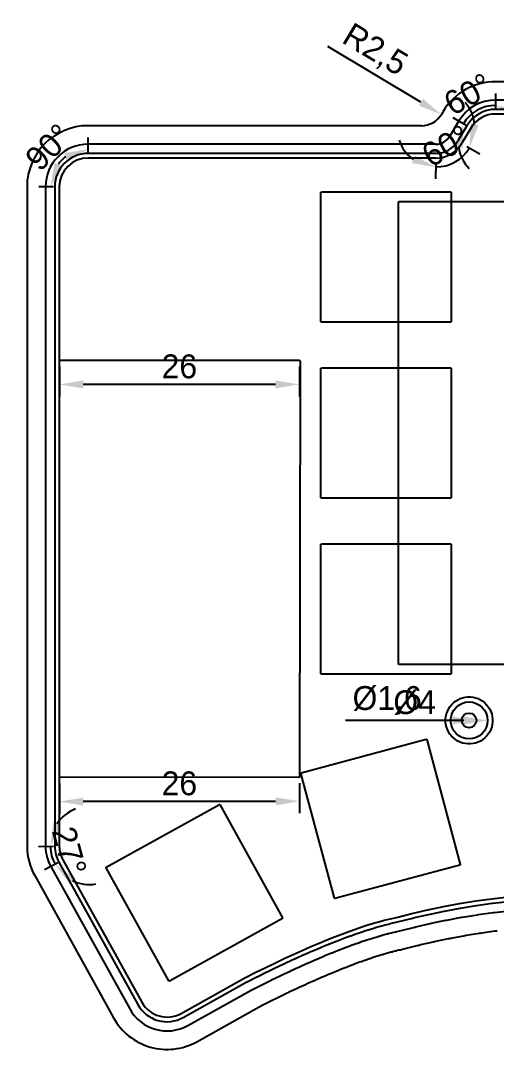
# Model space of a CAD drawing. Header units: millimetres. Extents: x 65 to 375, y -198 to -79.
# Drawn here: x 224.2 to 275.8, y -197.7 to -86.3 of the extents above; entities that cross this region are included whole.
import ezdxf

# ---------------------------------------------------------------- set-up
doc = ezdxf.new("R2010")
doc.units = ezdxf.units.MM
for name, color, linetype in [('Dimensions', 7, 'Continuous'), ('Edge.Cuts', 7, 'Continuous'), ('User.2', 7, 'Continuous'), ('User.3', 7, 'Continuous')]:
    doc.layers.add(name, color=color, linetype=linetype)
doc.dimstyles.new('ISO-25', dxfattribs={"dimtxt": 2.5, "dimasz": 2.5, "dimexe": 1.25, "dimexo": 0.625, "dimtad": 1, "dimtxsty": 'Standard', "dimcen": 2.5, "dimadec": 0, "dimazin": 0, "dimtfac": 1, "dimtmove": 0, "dimatfit": 3, "dimfxl": 1, "dimarcsym": 0})

# ---------------------------------------------------------------- blocks, each defined once
blk = doc.blocks.new('*D6')
at = {"layer": 'Defpoints', "color": 0}
for p in [(228.44, -168.24), (254.44, -168.2), (228.45, -170.84)]:
    blk.add_point(p, dxfattribs=at)
at = {"layer": 'Dimensions', "color": 140, "lineweight": -2}
for p, q in [((228.45, -168.88), (228.45, -172.13)), ((254.45, -168.85), (254.45, -172.1)), ((251.87, -170.81), (231.03, -170.83))]:
    blk.add_line(p, q, dxfattribs=at)
at = {"layer": 'Dimensions', "color": 140}
for points in [[(231.03, -170.4), (231.03, -171.26), (228.45, -170.84)], [(251.87, -171.24), (251.87, -170.38), (254.45, -170.8)]]:
    blk.add_solid(points, dxfattribs=at)
at = {"layer": 'Dimensions', "color": 140, "insert": (241.45, -168.88), "char_height": 2.582, "attachment_point": 5, "rotation": 0.0733}
blk.add_mtext('26', dxfattribs=at)
blk = doc.blocks.new('*D7')
at = {"layer": 'Defpoints', "color": 0}
for p in [(228.45, -123.09), (254.45, -123.09), (228.45, -125.69)]:
    blk.add_point(p, dxfattribs=at)
at = {"layer": 'Dimensions', "color": 140, "lineweight": -2}
for p, q in [((228.45, -123.73), (228.45, -126.98)), ((254.45, -123.73), (254.45, -126.98)), ((251.86, -125.69), (231.03, -125.69))]:
    blk.add_line(p, q, dxfattribs=at)
at = {"layer": 'Dimensions', "color": 140}
for points in [[(231.03, -125.26), (231.03, -126.12), (228.45, -125.69)], [(251.86, -126.12), (251.86, -125.26), (254.45, -125.69)]]:
    blk.add_solid(points, dxfattribs=at)
at = {"layer": 'Dimensions', "color": 140, "insert": (241.45, -123.75), "char_height": 2.582, "attachment_point": 5}
blk.add_mtext('26', dxfattribs=at)
blk = doc.blocks.new('*D25')
at = {"layer": 'Defpoints', "color": 0}
for p in [(267.68, -95.18), (269.82, -96.47)]:
    blk.add_point(p, dxfattribs=at)
at = {"layer": 'Dimensions', "color": 140, "lineweight": -2}
blk.add_line((267.61, -95.14), (257.53, -89.11), dxfattribs=at)
at = {"layer": 'Dimensions', "color": 140}
blk.add_solid([(267.39, -95.51), (267.83, -94.77), (269.82, -96.47)], dxfattribs=at)
at = {"layer": 'Dimensions', "color": 140, "insert": (262.58, -89.59), "char_height": 2.582, "attachment_point": 5, "rotation": 329.1027}
blk.add_mtext('R2,5', dxfattribs=at)
blk = doc.blocks.new('*D33')
at = {"layer": 'Defpoints', "color": 0}
for p in [(272.03, -162.05), (273.63, -162.05)]:
    blk.add_point(p, dxfattribs=at)
at = {"layer": 'Dimensions', "color": 140, "lineweight": -2}
blk.add_line((271.05, -162.05), (259.43, -162.05), dxfattribs=at)
at = {"layer": 'Dimensions', "color": 140}
blk.add_solid([(271.05, -162.48), (271.05, -161.62), (273.63, -162.05)], dxfattribs=at)
at = {"layer": 'Dimensions', "color": 140, "insert": (263.95, -159.87), "char_height": 2.582, "attachment_point": 5}
blk.add_mtext('%%c1,6', dxfattribs=at)
blk = doc.blocks.new('*D41')
at = {"layer": 'Defpoints', "color": 0}
for p in [(270.83, -162.05), (274.83, -162.05)]:
    blk.add_point(p, dxfattribs=at)
at = {"layer": 'Dimensions', "color": 140, "lineweight": -2}
blk.add_line((272.25, -162.05), (264.2, -162.05), dxfattribs=at)
at = {"layer": 'Dimensions', "color": 140}
blk.add_solid([(272.25, -162.48), (272.25, -161.62), (274.83, -162.05)], dxfattribs=at)
at = {"layer": 'Dimensions', "color": 140, "insert": (266.93, -160.12), "char_height": 2.582, "attachment_point": 5}
blk.add_mtext('%%c4', dxfattribs=at)
blk = doc.blocks.new('*D43')
at = {"layer": 'Defpoints', "color": 0}
for p in [(228.44, -175.68), (231.69, -175.59), (227.54, -176.37), (228.84, -177.15)]:
    blk.add_point(p, dxfattribs=at)
at = {"layer": 'Dimensions', "color": 140, "lineweight": -2}
for p, q in [((227.8, -175.7), (226.18, -175.75)), ((228.27, -177.46), (226.85, -178.23))]:
    blk.add_line(p, q, dxfattribs=at)
for start, end in [(110.4696, 146.0558), (181.642, 208.642), (244.2282, 279.8144)]:
    blk.add_arc((231.69, -175.59), 4.22, start, end, dxfattribs=at)
at = {"layer": 'Dimensions', "color": 140}
for points in [[(227.78, -173.11), (228.6, -173.35), (227.47, -175.71)], [(230.15, -179.08), (229.56, -179.71), (227.99, -177.62)]]:
    blk.add_solid(points, dxfattribs=at)
at = {"layer": 'Dimensions', "color": 140, "insert": (229.54, -176.17), "char_height": 2.582, "attachment_point": 5, "rotation": 285.142}
blk.add_mtext('27%%d', dxfattribs=at)
blk = doc.blocks.new('*D53')
at = {"layer": 'Defpoints', "color": 0}
for p in [(274.34, -95.73), (275.7, -96.42), (273.02, -97.94), (275.68, -99.5)]:
    blk.add_point(p, dxfattribs=at)
at = {"layer": 'Dimensions', "color": 140, "lineweight": -2}
for p, q in [((275.71, -95.77), (275.72, -94.2)), ((272.46, -97.61), (271.11, -96.82))]:
    blk.add_line(p, q, dxfattribs=at)
for start, end in [(89.5513, 149.5513), (14.3865, 51.9689), (187.1338, 224.7162)]:
    blk.add_arc((275.68, -99.5), 4.01, start, end, dxfattribs=at)
at = {"layer": 'Dimensions', "color": 140}
for points in [[(278.29, -95.94), (278, -96.75), (275.71, -95.5)], [(272.12, -100.09), (271.28, -99.91), (272.22, -97.47)]]:
    blk.add_solid(points, dxfattribs=at)
at = {"layer": 'Dimensions', "color": 140, "insert": (272.72, -94.28), "char_height": 2.582, "attachment_point": 5, "rotation": 29.5513}
blk.add_mtext('60%%d', dxfattribs=at)
blk = doc.blocks.new('*D54')
at = {"layer": 'Defpoints', "color": 0}
for p in [(229.54, -100.79), (231.58, -101.18), (228.45, -104.31), (231.58, -104.31)]:
    blk.add_point(p, dxfattribs=at)
at = {"layer": 'Dimensions', "color": 140, "lineweight": -2}
for p, q in [((231.58, -100.54), (231.58, -98.95)), ((227.8, -104.31), (226.22, -104.31))]:
    blk.add_line(p, q, dxfattribs=at)
blk.add_arc((231.58, -104.31), 4.07, 126.9427, 142.9622, dxfattribs=at)
at = {"layer": 'Dimensions', "color": 140}
for points in [[(229.27, -101.47), (228.99, -100.65), (231.58, -100.24)], [(227.92, -101.72), (228.73, -102), (227.51, -104.31)]]:
    blk.add_solid(points, dxfattribs=at)
at = {"layer": 'Dimensions', "color": 140, "insert": (227.29, -100.02), "char_height": 2.582, "attachment_point": 5, "rotation": 44.9525}
blk.add_mtext('90%%d', dxfattribs=at)
blk = doc.blocks.new('*D55')
at = {"layer": 'Defpoints', "color": 0}
for p in [(269.25, -97.95), (272.03, -99.59), (269.22, -101.18), (270.65, -101.91)]:
    blk.add_point(p, dxfattribs=at)
at = {"layer": 'Dimensions', "color": 140, "lineweight": -2}
for p, q in [((272.59, -99.92), (273.98, -100.74)), ((269.21, -101.83), (269.2, -103.44))]:
    blk.add_line(p, q, dxfattribs=at)
for start, end in [(5.2968, 41.0685), (197.9817, 233.7534), (269.5251, 329.5251)]:
    blk.add_arc((269.25, -97.95), 4.2, start, end, dxfattribs=at)
at = {"layer": 'Dimensions', "color": 140}
for points in [[(273.01, -97.47), (273.85, -97.66), (272.87, -100.08)], [(266.63, -101.75), (266.9, -100.93), (269.21, -102.15)]]:
    blk.add_solid(points, dxfattribs=at)
at = {"layer": 'Dimensions', "color": 140, "insert": (270.33, -99.87), "char_height": 2.582, "attachment_point": 5, "rotation": 29.5251}
blk.add_mtext('60%%d', dxfattribs=at)

msp = doc.modelspace()

# ---------------------------------------------------------------- linework, layer by layer
at = {"layer": 'Edge.Cuts'}
for p, q in [((287.5914, -92.92), (275.7126, -92.92)), ((288.7342, -94.92), (275.7068, -94.92)), ((270.011, -96.1526), (269.8233, -96.4663)), ((288.7393, -96.4201), (275.7015, -96.4201)), ((288.7378, -95.92), (275.7034, -95.92)), ((267.678, -97.6825), (231.5777, -97.6825)), ((271.7301, -97.1746), (270.7427, -98.8247)), ((272.59, -97.6852), (271.6031, -99.3344)), ((273.02, -97.9404), (272.0332, -99.5893)), ((269.2272, -99.6825), (231.5777, -99.6825)), ((272.0332, -99.5893), (272.0332, -99.5893)), ((269.2222, -100.6825), (231.5777, -100.6825)), ((269.22, -101.1826), (231.5777, -101.1826)), ((224.945, -104.31), (224.945, -123.0875)), ((226.945, -104.31), (226.945, -123.0875)), ((227.945, -104.31), (227.945, -123.0875)), ((228.445, -104.3101), (228.445, -123.0876)), ((224.945, -123.0875), (224.945, -168.2375)), ((226.945, -123.0875), (226.945, -168.2375)), ((227.945, -123.0875), (227.945, -168.2375)), ((228.445, -123.0876), (228.445, -168.2375)), ((254.445, -123.0876), (228.445, -123.0876)), ((254.445, -123.0876), (254.4596, -123.089)), ((254.52, -123.1626), (254.4576, -168.1626)), ((254.4596, -123.089), (254.4867, -123.1002)), ((254.4867, -123.1002), (254.5074, -123.1209)), ((254.5074, -123.1209), (254.5186, -123.1479)), ((254.5186, -123.1479), (254.52, -123.1626)), ((270.9286, -160.3533), (271.1308, -160.1511)), ((271.1308, -160.1511), (271.3544, -159.9728)), ((271.3544, -159.9728), (271.5965, -159.8207)), ((271.5965, -159.8207), (271.8542, -159.6966)), ((271.8542, -159.6966), (272.1241, -159.6022)), ((272.1241, -159.6022), (272.4029, -159.5385)), ((272.4029, -159.5385), (272.687, -159.5065)), ((272.687, -159.5065), (272.973, -159.5065)), ((272.973, -159.5065), (273.2571, -159.5385)), ((273.2571, -159.5385), (273.5359, -159.6022)), ((273.5359, -159.6022), (273.8058, -159.6966)), ((273.8058, -159.6966), (274.0635, -159.8207)), ((274.0635, -159.8207), (274.3056, -159.9728)), ((274.3056, -159.9728), (274.5292, -160.1511)), ((274.5292, -160.1511), (274.7314, -160.3533)), ((270.316, -161.6254), (270.3797, -161.3466)), ((270.3797, -161.3466), (270.4741, -161.0767)), ((270.4741, -161.0767), (270.5982, -160.819)), ((270.5982, -160.819), (270.7503, -160.5769)), ((270.7503, -160.5769), (270.9286, -160.3533)), ((274.7314, -160.3533), (274.9097, -160.5769)), ((274.9097, -160.5769), (275.0618, -160.819)), ((275.0618, -160.819), (275.1859, -161.0767)), ((275.1859, -161.0767), (275.2803, -161.3466)), ((275.2803, -161.3466), (275.344, -161.6254)), ((270.284, -161.9095), (270.316, -161.6254)), ((270.284, -161.9149), (270.284, -161.9095)), ((270.284, -162.1955), (270.284, -161.9149)), ((270.316, -162.4796), (270.284, -162.1955)), ((270.3797, -162.7584), (270.316, -162.4796)), ((275.344, -162.4796), (275.2803, -162.7584)), ((275.344, -161.6254), (275.376, -161.9095)), ((275.376, -162.1955), (275.344, -162.4796)), ((275.376, -161.9095), (275.376, -162.1955)), ((270.4741, -163.0283), (270.3797, -162.7584)), ((270.5982, -163.286), (270.4741, -163.0283)), ((270.7503, -163.5281), (270.5982, -163.286)), ((270.9286, -163.7517), (270.7503, -163.5281)), ((274.9097, -163.5281), (274.7314, -163.7517)), ((275.0618, -163.286), (274.9097, -163.5281)), ((275.1859, -163.0283), (275.0618, -163.286)), ((275.2803, -162.7584), (275.1859, -163.0283)), ((271.1308, -163.9539), (270.9286, -163.7517)), ((271.3544, -164.1322), (271.1308, -163.9539)), ((271.5965, -164.2843), (271.3544, -164.1322)), ((271.8542, -164.4084), (271.5965, -164.2843)), ((272.1241, -164.5028), (271.8542, -164.4084)), ((272.4029, -164.5665), (272.1241, -164.5028)), ((272.687, -164.5985), (272.4029, -164.5665)), ((272.973, -164.5985), (272.687, -164.5985)), ((273.2571, -164.5665), (272.973, -164.5985)), ((273.5359, -164.5028), (273.2571, -164.5665)), ((273.8058, -164.4084), (273.5359, -164.5028)), ((274.0635, -164.2843), (273.8058, -164.4084)), ((274.3056, -164.1322), (274.0635, -164.2843)), ((274.5292, -163.9539), (274.3056, -164.1322)), ((274.7314, -163.7517), (274.5292, -163.9539)), ((224.945, -168.2375), (224.945, -175.7254)), ((226.945, -168.2375), (226.945, -175.7037)), ((227.945, -168.2375), (227.945, -175.6912)), ((254.445, -168.2042), (228.445, -168.2375)), ((228.445, -168.2375), (228.445, -175.6843)), ((254.3973, -168.2361), (254.3826, -168.2376)), ((254.4243, -168.2249), (254.3973, -168.2361)), ((254.445, -168.2042), (254.4243, -168.2249)), ((254.4562, -168.1772), (254.445, -168.2042)), ((254.4576, -168.1626), (254.4562, -168.1772)), ((227.5273, -177.8722), (236.0659, -193.2763)), ((228.4032, -177.3898), (236.9405, -192.7915)), ((228.8413, -177.1487), (237.3778, -192.5491)), ((225.7758, -178.8377), (234.3167, -194.2459)), ((273.5478, -181.5912), (275.3013, -181.3474)), ((275.3013, -181.3474), (275.3021, -181.3474)), ((275.3021, -181.3474), (275.303, -181.3472)), ((275.303, -181.3472), (277.0581, -181.1432)), ((266.6453, -182.9483), (268.3423, -182.5544)), ((268.3423, -182.5544), (268.3431, -182.5543)), ((268.3431, -182.5543), (268.3439, -182.554)), ((268.3439, -182.554), (270.0617, -182.196)), ((270.0617, -182.196), (270.0626, -182.1959)), ((270.0626, -182.1959), (270.0634, -182.1956)), ((270.0634, -182.1956), (271.7979, -181.8746)), ((270.1784, -182.6828), (271.8648, -182.3707)), ((271.7979, -181.8746), (271.7987, -181.8746)), ((271.7987, -181.8746), (271.7996, -181.8743)), ((271.7996, -181.8743), (273.5461, -181.5915)), ((271.8648, -182.3707), (271.8845, -182.3691)), ((271.8845, -182.3691), (271.9036, -182.364)), ((271.9036, -182.364), (273.6019, -182.0889)), ((273.5461, -181.5915), (273.5469, -181.5914)), ((273.5469, -181.5914), (273.5478, -181.5912)), ((273.6019, -182.0889), (273.6216, -182.0877)), ((273.6216, -182.0877), (273.6408, -182.0831)), ((273.6408, -182.0831), (275.3459, -181.846)), ((275.3459, -181.846), (275.3656, -181.8452)), ((275.3656, -181.8452), (275.3849, -181.841)), ((275.3849, -181.841), (277.0914, -181.6427)), ((263.068, -183.8344), (263.6277, -183.6848)), ((263.6277, -183.6848), (263.6284, -183.6847)), ((263.6284, -183.6847), (263.6291, -183.6845)), ((263.6291, -183.6845), (264.1435, -183.5575)), ((264.1435, -183.5575), (264.1443, -183.5574)), ((264.1443, -183.5574), (264.145, -183.5571)), ((264.145, -183.5571), (264.643, -183.4449)), ((264.643, -183.4449), (264.6437, -183.4448)), ((264.6437, -183.4448), (264.6444, -183.4446)), ((264.6444, -183.4446), (264.9731, -183.3769)), ((264.9731, -183.3769), (266.6437, -182.9487)), ((265.0857, -183.8642), (266.7441, -183.4392)), ((266.6437, -182.9487), (266.6445, -182.9486)), ((266.6445, -182.9486), (266.6453, -182.9483)), ((266.7441, -183.4392), (266.7635, -183.4362)), ((266.7635, -183.4362), (266.7822, -183.4299)), ((266.7822, -183.4299), (268.4317, -183.0469)), ((268.4317, -183.0469), (268.451, -183.0444)), ((268.451, -183.0444), (268.4697, -183.0385)), ((268.4697, -183.0385), (270.1398, -182.6904)), ((268.7212, -184.0076), (270.296, -183.6794)), ((270.1398, -182.6904), (270.1595, -182.6883)), ((270.1595, -182.6883), (270.1784, -182.6828)), ((270.296, -183.6794), (270.3532, -183.6732)), ((270.3532, -183.6732), (270.4085, -183.6572)), ((270.4085, -183.6572), (271.9987, -183.3629)), ((271.9987, -183.3629), (272.056, -183.358)), ((272.056, -183.358), (272.1117, -183.3433)), ((272.1117, -183.3433), (273.7135, -183.0839)), ((273.7135, -183.0839), (273.7709, -183.0803)), ((273.7709, -183.0803), (273.8269, -183.0668)), ((273.8269, -183.0668), (275.4352, -182.8432)), ((275.4352, -182.8432), (275.4927, -182.8409)), ((275.4927, -182.8409), (275.5489, -182.8287)), ((275.5489, -182.8287), (277.1581, -182.6417)), ((259.814, -184.8853), (260.5248, -184.6334)), ((260.5248, -184.6334), (260.5253, -184.6332)), ((260.5253, -184.6332), (260.5258, -184.633)), ((260.5258, -184.633), (261.2189, -184.3983)), ((261.2189, -184.3983), (261.2194, -184.3982)), ((261.2194, -184.3982), (261.2199, -184.398)), ((261.2199, -184.398), (261.8625, -184.191)), ((261.3965, -184.8664), (261.9925, -184.6744)), ((261.8625, -184.191), (261.863, -184.1909)), ((261.863, -184.1909), (261.8636, -184.1907)), ((261.8636, -184.1907), (262.4886, -184.0003)), ((261.9925, -184.6744), (262.0131, -184.67)), ((262.0131, -184.67), (262.0326, -184.6619)), ((262.0326, -184.6619), (262.611, -184.4857)), ((262.4886, -184.0003), (262.4892, -184.0001)), ((262.4892, -184.0001), (262.4898, -183.9999)), ((262.4898, -183.9999), (263.0667, -183.8347)), ((262.611, -184.4857), (262.6315, -184.4816)), ((262.6315, -184.4816), (262.6509, -184.4739)), ((262.6509, -184.4739), (263.1809, -184.3221)), ((263.0667, -183.8347), (263.0673, -183.8346)), ((263.0673, -183.8346), (263.068, -183.8344)), ((263.1809, -184.3221), (263.2012, -184.3184)), ((263.2012, -184.3184), (263.2204, -184.3112)), ((263.2204, -184.3112), (263.7333, -184.1742)), ((263.7333, -184.1742), (263.7533, -184.1708)), ((263.7533, -184.1708), (263.7725, -184.1641)), ((263.7725, -184.1641), (264.2395, -184.0488)), ((264.2395, -184.0488), (264.2596, -184.0459)), ((264.2596, -184.0459), (264.2789, -184.0395)), ((264.2789, -184.0395), (264.729, -183.9381)), ((264.729, -183.9381), (264.7495, -183.9355)), ((264.7495, -183.9355), (264.7692, -183.9294)), ((264.7692, -183.9294), (265.0857, -183.8642)), ((265.019, -184.8989), (265.3108, -184.8388)), ((265.3108, -184.8388), (266.945, -184.42)), ((266.945, -184.42), (267.0016, -184.4113)), ((267.0016, -184.4113), (267.056, -184.3929)), ((267.056, -184.3929), (268.6105, -184.032)), ((268.6105, -184.032), (268.6669, -184.0246)), ((268.6669, -184.0246), (268.7212, -184.0076)), ((274.1991, -185.0343), (275.6138, -184.8376)), ((275.6138, -184.8376), (275.7467, -184.8322)), ((275.7467, -184.8322), (275.8768, -184.804)), ((256.5831, -186.15), (257.4336, -185.8001)), ((257.4336, -185.8001), (257.434, -185.8)), ((257.434, -185.8), (257.4344, -185.7998)), ((257.4344, -185.7998), (258.2678, -185.4681)), ((257.6419, -186.2554), (258.4302, -185.9416)), ((258.2678, -185.4681), (258.2683, -185.4679)), ((258.2683, -185.4679), (258.2687, -185.4677)), ((258.2687, -185.4677), (259.0492, -185.168)), ((258.4302, -185.9416), (258.4511, -185.9356)), ((258.4511, -185.9356), (258.4706, -185.9258)), ((258.4706, -185.9258), (259.2059, -185.6434)), ((259.0492, -185.168), (259.0497, -185.1678)), ((259.0497, -185.1678), (259.0501, -185.1676)), ((259.0501, -185.1676), (259.8131, -184.8856)), ((259.2059, -185.6434), (259.2266, -185.6377)), ((259.2266, -185.6377), (259.2461, -185.6282)), ((259.2461, -185.6282), (259.9635, -185.3631)), ((259.8131, -184.8856), (259.8136, -184.8855)), ((259.8136, -184.8855), (259.814, -184.8853)), ((259.9635, -185.3631), (259.9844, -185.3576)), ((259.9844, -185.3576), (260.004, -185.3484)), ((260.004, -185.3484), (260.6689, -185.1127)), ((260.6689, -185.1127), (260.6896, -185.1076)), ((260.6896, -185.1076), (260.7091, -185.0988)), ((260.7091, -185.0988), (261.356, -184.8798)), ((261.0757, -186.0305), (261.6304, -185.8426)), ((261.356, -184.8798), (261.3769, -184.8749)), ((261.3769, -184.8749), (261.3965, -184.8664)), ((261.6304, -185.8426), (261.6918, -185.8284)), ((261.6918, -185.8284), (261.7496, -185.8033)), ((261.7496, -185.8033), (262.2527, -185.6412)), ((262.2527, -185.6412), (262.3132, -185.6281)), ((262.3132, -185.6281), (262.3706, -185.6043)), ((262.3706, -185.6043), (262.8556, -185.4565)), ((262.8556, -185.4565), (262.9159, -185.4444)), ((262.9159, -185.4444), (262.9732, -185.4218)), ((262.9732, -185.4218), (263.4095, -185.2968)), ((263.4095, -185.2968), (263.4688, -185.2859)), ((263.4688, -185.2859), (263.5254, -185.2648)), ((263.5254, -185.2648), (263.9445, -185.1528)), ((263.9445, -185.1528), (264.0032, -185.1431)), ((264.0032, -185.1431), (264.0593, -185.1233)), ((264.0593, -185.1233), (264.4315, -185.0314)), ((264.4315, -185.0314), (264.4902, -185.0229)), ((264.4902, -185.0229), (264.5466, -185.0043)), ((264.5466, -185.0043), (264.901, -184.9244)), ((264.901, -184.9244), (264.9611, -184.9169)), ((264.9611, -184.9169), (265.019, -184.8989)), ((269.0986, -185.985), (269.2244, -185.9457)), ((269.2244, -185.9457), (270.6084, -185.6572)), ((270.6084, -185.6572), (270.7407, -185.6429)), ((270.7407, -185.6429), (270.8686, -185.606)), ((270.8686, -185.606), (272.2664, -185.3474)), ((272.2664, -185.3474), (272.399, -185.336)), ((272.399, -185.336), (272.528, -185.302)), ((272.528, -185.302), (273.9368, -185.0738)), ((273.9368, -185.0738), (274.0696, -185.0654)), ((274.0696, -185.0654), (274.1991, -185.0343)), ((253.7893, -187.3704), (254.759, -186.9353)), ((254.759, -186.9353), (254.7593, -186.9352)), ((254.7593, -186.9352), (254.7596, -186.935)), ((254.7596, -186.935), (255.6787, -186.5337)), ((254.9817, -187.3836), (255.8568, -187.0015)), ((255.6787, -186.5337), (255.679, -186.5336)), ((255.679, -186.5336), (255.6794, -186.5334)), ((255.6794, -186.5334), (256.5824, -186.1503)), ((255.8568, -187.0015), (255.8775, -186.9947)), ((255.8775, -186.9947), (255.8966, -186.9844)), ((255.8966, -186.9844), (256.7555, -186.62)), ((256.5824, -186.1503), (256.5828, -186.1502)), ((256.5828, -186.1502), (256.5831, -186.15)), ((256.7555, -186.62), (256.7763, -186.6135)), ((256.7763, -186.6135), (256.7956, -186.6032)), ((256.7956, -186.6032), (257.6013, -186.2718)), ((257.6013, -186.2718), (257.6223, -186.2654)), ((257.6223, -186.2654), (257.6419, -186.2554)), ((258.0568, -187.1665), (258.7548, -186.8887)), ((258.7548, -186.8887), (258.8166, -186.8708)), ((258.8166, -186.8708), (258.8744, -186.8419)), ((258.8744, -186.8419), (259.5192, -186.5943)), ((259.5192, -186.5943), (259.5806, -186.5773)), ((259.5806, -186.5773), (259.6381, -186.5495)), ((259.6381, -186.5495), (260.2645, -186.318)), ((260.2645, -186.318), (260.3262, -186.3018)), ((260.3262, -186.3018), (260.3841, -186.2747)), ((260.3841, -186.2747), (260.9573, -186.0715)), ((260.9573, -186.0715), (261.0183, -186.0563)), ((261.0183, -186.0563), (261.0757, -186.0305)), ((264.5028, -187.0876), (264.6328, -187.0418)), ((264.6328, -187.0418), (264.8155, -186.9967)), ((264.8155, -186.9967), (264.9514, -186.977)), ((264.9514, -186.977), (265.082, -186.9338)), ((265.082, -186.9338), (265.2451, -186.897)), ((265.2451, -186.897), (265.3844, -186.8797)), ((265.3844, -186.8797), (265.5184, -186.838)), ((265.5184, -186.838), (265.761, -186.7881)), ((265.761, -186.7881), (267.3467, -186.3817)), ((267.3467, -186.3817), (267.4777, -186.3615)), ((267.4777, -186.3615), (267.6035, -186.319)), ((267.6035, -186.319), (268.9682, -186.0021)), ((268.9682, -186.0021), (269.0986, -185.985)), ((251.7726, -188.3106), (252.8039, -187.8241)), ((252.8039, -187.8241), (252.8042, -187.824)), ((252.8042, -187.824), (252.8045, -187.8238)), ((252.8045, -187.8238), (253.7887, -187.3707)), ((253.0357, -188.2678), (253.976, -187.8349)), ((253.7887, -187.3707), (253.789, -187.3706)), ((253.789, -187.3706), (253.7893, -187.3704)), ((253.976, -187.8349), (253.9968, -187.8277)), ((253.9968, -187.8277), (254.0159, -187.8168)), ((254.0159, -187.8168), (254.9418, -187.4013)), ((254.9418, -187.4013), (254.9626, -187.3943)), ((254.9626, -187.3943), (254.9817, -187.3836)), ((255.4259, -188.2809), (256.2132, -187.9371)), ((256.2132, -187.9371), (256.2743, -187.9171)), ((256.2743, -187.9171), (256.3311, -187.8863)), ((256.3311, -187.8863), (257.1016, -187.5594)), ((257.1016, -187.5594), (257.1633, -187.54)), ((257.1633, -187.54), (257.2205, -187.5097)), ((257.2205, -187.5097), (257.9367, -187.2151)), ((257.9367, -187.2151), (257.999, -187.1963)), ((257.999, -187.1963), (258.0568, -187.1665)), ((261.0098, -188.1901), (261.1441, -188.1272)), ((261.1441, -188.1272), (261.5339, -187.989)), ((261.5339, -187.989), (261.6756, -187.9538)), ((261.6756, -187.9538), (261.809, -187.8937)), ((261.809, -187.8937), (262.1791, -187.7684)), ((262.1791, -187.7684), (262.3216, -187.7352)), ((262.3216, -187.7352), (262.4558, -187.677)), ((262.4558, -187.677), (262.7729, -187.5748)), ((262.7729, -187.5748), (262.9134, -187.5443)), ((262.9134, -187.5443), (263.0465, -187.4891)), ((263.0465, -187.4891), (263.3449, -187.3982)), ((263.3449, -187.3982), (263.4847, -187.3702)), ((263.4847, -187.3702), (263.6176, -187.3176)), ((263.6176, -187.3176), (263.8666, -187.2463)), ((263.8666, -187.2463), (264.0042, -187.2211)), ((264.0042, -187.2211), (264.1354, -187.1719)), ((264.1354, -187.1719), (264.3668, -187.1101)), ((264.3668, -187.1101), (264.5028, -187.0876)), ((249.6422, -189.3506), (250.7276, -188.815)), ((249.8853, -189.7883), (250.9274, -189.274)), ((250.7276, -188.815), (250.7279, -188.8149)), ((250.7279, -188.8149), (250.7282, -188.8147)), ((250.7282, -188.8147), (251.772, -188.3109)), ((250.9274, -189.274), (250.9481, -189.2661)), ((250.9481, -189.2661), (250.9671, -189.2546)), ((250.9671, -189.2546), (251.9675, -188.7717)), ((251.772, -188.3109), (251.7723, -188.3107)), ((251.7723, -188.3107), (251.7726, -188.3106)), ((251.9675, -188.7717), (251.9885, -188.764)), ((251.9885, -188.764), (252.0078, -188.7525)), ((252.0078, -188.7525), (252.9951, -188.2867)), ((252.4781, -189.6363), (253.3777, -189.2119)), ((252.9951, -188.2867), (253.0163, -188.2792)), ((253.0163, -188.2792), (253.0357, -188.2678)), ((253.3777, -189.2119), (253.4405, -189.1895)), ((253.4405, -189.1895), (253.4981, -189.1558)), ((253.4981, -189.1558), (254.3507, -188.7633)), ((254.3507, -188.7633), (254.4122, -188.7418)), ((254.4122, -188.7418), (254.4689, -188.7096)), ((254.4689, -188.7096), (255.3074, -188.3333)), ((255.3074, -188.3333), (255.369, -188.3125)), ((255.369, -188.3125), (255.4259, -188.2809)), ((258.0703, -189.3228), (258.6076, -189.1017)), ((258.6076, -189.1017), (258.7523, -189.0581)), ((258.7523, -189.0581), (258.8867, -188.9888)), ((258.8867, -188.9888), (259.404, -188.7829)), ((259.404, -188.7829), (259.5478, -188.7413)), ((259.5478, -188.7413), (259.6821, -188.6742)), ((259.6821, -188.6742), (260.1459, -188.496)), ((260.1459, -188.496), (260.2885, -188.4566)), ((260.2885, -188.4566), (260.4221, -188.3919)), ((260.4221, -188.3919), (260.8664, -188.2277)), ((260.8664, -188.2277), (261.0098, -188.1901)), ((241.6261, -193.7672), (248.5434, -189.9045)), ((241.8692, -194.2041), (248.7658, -190.353)), ((248.5434, -189.9045), (248.5449, -189.9039)), ((248.5449, -189.9039), (248.5462, -189.903)), ((248.5462, -189.903), (249.6416, -189.3509)), ((248.7658, -190.353), (248.78, -190.3468)), ((248.78, -190.3468), (248.7932, -190.3385)), ((248.7932, -190.3385), (249.8449, -189.8084)), ((249.6416, -189.3509), (249.6419, -189.3508)), ((249.6419, -189.3508), (249.6422, -189.3506)), ((249.8449, -189.8084), (249.866, -189.8002)), ((249.866, -189.8002), (249.8853, -189.7883)), ((250.3714, -190.6635), (251.327, -190.1919)), ((251.327, -190.1919), (251.3884, -190.1686)), ((251.3884, -190.1686), (251.4448, -190.1344)), ((251.4448, -190.1344), (252.3586, -189.6933)), ((252.3586, -189.6933), (252.4209, -189.6704)), ((252.4209, -189.6704), (252.4781, -189.6363)), ((255.3751, -190.4951), (256.0386, -190.1973)), ((256.0386, -190.1973), (256.182, -190.1489)), ((256.182, -190.1489), (256.3142, -190.0753)), ((256.3142, -190.0753), (256.926, -189.8082)), ((256.926, -189.8082), (257.068, -189.7617)), ((257.068, -189.7617), (257.1999, -189.6902)), ((257.1999, -189.6902), (257.794, -189.4382)), ((257.794, -189.4382), (257.9373, -189.3931)), ((257.9373, -189.3931), (258.0703, -189.3228)), ((242.3555, -195.0779), (249.2105, -191.25)), ((249.2105, -191.25), (249.2503, -191.2327)), ((249.2503, -191.2327), (249.287, -191.2094)), ((249.287, -191.2094), (250.2515, -190.7233)), ((250.2515, -190.7233), (250.3141, -190.6991)), ((250.3141, -190.6991), (250.3714, -190.6635)), ((253.1407, -191.5366), (253.2857, -191.4832)), ((253.2857, -191.4832), (253.4188, -191.4039)), ((253.4188, -191.4039), (254.1428, -191.0624)), ((254.1428, -191.0624), (254.2888, -191.0102)), ((254.2888, -191.0102), (254.4228, -190.9319)), ((254.4228, -190.9319), (255.1001, -190.6201)), ((255.1001, -190.6201), (255.2432, -190.5701)), ((255.2432, -190.5701), (255.3751, -190.4951)), ((250.2748, -192.9512), (251.0645, -192.5532)), ((251.0645, -192.5532), (251.2104, -192.4967)), ((251.2104, -192.4967), (251.3437, -192.414)), ((251.3437, -192.414), (252.1262, -192.0278)), ((252.1262, -192.0278), (252.2691, -191.9736)), ((252.2691, -191.9736), (252.4002, -191.8941)), ((252.4002, -191.8941), (253.1407, -191.5366)), ((243.3286, -196.8252), (250.0999, -193.0441)), ((250.0999, -193.0441), (250.1909, -193.0044)), ((250.1909, -193.0044), (250.2748, -192.9512))]:
    msp.add_line(p, q, dxfattribs=at)
for radius in [2, 0.8]:
    msp.add_circle((272.83, -162.0525), radius, dxfattribs=at)
for centre, radius, start, end in [((275.6774, -99.5024), 6.5825, 89.692965, 149.409704), ((275.6774, -99.5024), 4.5825, 89.632013, 149.470647), ((267.678, -95.1825), 2.5, 270, 329.102709), ((275.6774, -99.5024), 3.5825, 89.583811, 149.518843), ((275.6774, -99.5025), 3.0825, 89.551325, 149.551325), ((231.5751, -104.3126), 6.6301, 89.977557, 179.977557), ((269.2468, -97.9496), 1.7331, 269.35138, 329.672214), ((231.5751, -104.3126), 4.6301, 89.967863, 179.967863), ((269.2468, -97.9496), 3.2331, 269.525114, 329.525114), ((269.2468, -97.9496), 2.7331, 269.483498, 329.55621), ((231.5751, -104.3126), 3.6301, 89.95901, 179.95901), ((231.5751, -104.3127), 3.1301, 89.952462, 179.952462), ((231.693, -175.5912), 6.7494, 181.139279, 208.751593), ((231.693, -175.5912), 4.7494, 181.358147, 208.703873), ((231.693, -175.5912), 3.7494, 181.528581, 208.666714), ((231.693, -175.5912), 3.2494, 181.641988, 208.641988), ((240.111, -191.034), 3.125, 209.000002, 298.999999), ((240.111, -191.034), 4.625, 209.000002, 299.031899), ((240.111, -191.034), 3.625, 209.000002, 299.012817), ((240.111, -191.034), 6.625, 209.000002, 299.056127)]:
    msp.add_arc(centre, radius, start, end, dxfattribs=at)
at = {"layer": 'User.2'}
for p, q in [((265.195, -105.9525), (265.1996, -105.9295)), ((265.195, -155.9525), (265.195, -105.9525)), ((265.1996, -105.9295), (265.232, -105.8971)), ((265.232, -105.8971), (265.255, -105.8925)), ((265.255, -105.8925), (345.255, -105.8925)), ((265.1996, -155.9755), (265.195, -155.9525)), ((265.232, -156.0079), (265.1996, -155.9755)), ((265.255, -156.0125), (265.232, -156.0079)), ((345.255, -156.0125), (265.255, -156.0125))]:
    msp.add_line(p, q, dxfattribs=at)
at = {"layer": 'User.3'}
for p, q in [((256.7872, -104.9075), (256.791, -104.8884)), ((256.7872, -118.9075), (256.7872, -104.9075)), ((256.791, -104.8884), (256.8181, -104.8613)), ((256.8181, -104.8613), (256.8372, -104.8575)), ((256.8372, -104.8575), (270.8372, -104.8575)), ((270.8372, -104.8575), (270.8564, -104.8613)), ((270.8564, -104.8613), (270.8834, -104.8884)), ((270.8834, -104.8884), (270.8872, -104.9075)), ((270.8872, -104.9075), (270.8872, -118.9075)), ((256.791, -118.9266), (256.7872, -118.9075)), ((256.8181, -118.9537), (256.791, -118.9266)), ((256.8372, -118.9575), (256.8181, -118.9537)), ((270.8372, -118.9575), (256.8372, -118.9575)), ((270.8564, -118.9537), (270.8372, -118.9575)), ((270.8834, -118.9266), (270.8564, -118.9537)), ((270.8872, -118.9075), (270.8834, -118.9266)), ((256.7872, -123.9575), (256.791, -123.9384)), ((256.7872, -137.9575), (256.7872, -123.9575)), ((256.791, -123.9384), (256.8181, -123.9113)), ((256.8181, -123.9113), (256.8372, -123.9075)), ((256.8372, -123.9075), (270.8372, -123.9075)), ((270.8372, -123.9075), (270.8564, -123.9113)), ((270.8564, -123.9113), (270.8834, -123.9384)), ((270.8834, -123.9384), (270.8872, -123.9575)), ((270.8872, -123.9575), (270.8872, -137.9575)), ((256.791, -137.9766), (256.7872, -137.9575)), ((256.8181, -138.0037), (256.791, -137.9766)), ((256.8372, -138.0075), (256.8181, -138.0037)), ((270.8372, -138.0075), (256.8372, -138.0075)), ((270.8564, -138.0037), (270.8372, -138.0075)), ((270.8834, -137.9766), (270.8564, -138.0037)), ((270.8872, -137.9575), (270.8834, -137.9766)), ((256.7872, -143.0075), (256.791, -142.9884)), ((256.7872, -157.0075), (256.7872, -143.0075)), ((256.791, -142.9884), (256.8181, -142.9613)), ((256.8181, -142.9613), (256.8372, -142.9575)), ((256.8372, -142.9575), (270.8372, -142.9575)), ((270.8372, -142.9575), (270.8564, -142.9613)), ((270.8564, -142.9613), (270.8834, -142.9884)), ((270.8834, -142.9884), (270.8872, -143.0075)), ((270.8872, -143.0075), (270.8872, -157.0075)), ((256.791, -157.0266), (256.7872, -157.0075)), ((256.8181, -157.0537), (256.791, -157.0266)), ((256.8372, -157.0575), (256.8181, -157.0537)), ((270.8372, -157.0575), (256.8372, -157.0575)), ((270.8564, -157.0537), (270.8372, -157.0575)), ((270.8834, -157.0266), (270.8564, -157.0537)), ((270.8872, -157.0075), (270.8834, -157.0266)), ((254.6561, -167.712), (268.179, -164.0885)), ((268.179, -164.0885), (268.1985, -164.0872)), ((268.1985, -164.0872), (268.2157, -164.0971)), ((268.2157, -164.0971), (268.2317, -164.1063)), ((268.2317, -164.1063), (268.2403, -164.1238)), ((268.2403, -164.1238), (271.8637, -177.6468)), ((254.6195, -167.7537), (254.6386, -167.7206)), ((254.6207, -167.7732), (254.6195, -167.7537)), ((258.2442, -181.2962), (254.6207, -167.7732)), ((254.6386, -167.7206), (254.6561, -167.712)), ((233.5333, -177.93), (245.778, -171.1426)), ((245.778, -171.1426), (245.7966, -171.1367)), ((245.7966, -171.1367), (245.8334, -171.1472)), ((245.8334, -171.1472), (245.846, -171.1621)), ((245.846, -171.1621), (252.6333, -183.4068)), ((233.5079, -177.9794), (233.5185, -177.9426)), ((233.5139, -177.9979), (233.5079, -177.9794)), ((240.3012, -190.2426), (233.5139, -177.9979)), ((233.5185, -177.9426), (233.5333, -177.93)), ((271.8284, -177.708), (258.3054, -181.3315)), ((271.8459, -177.6994), (271.8284, -177.708)), ((271.865, -177.6663), (271.8459, -177.6994)), ((271.8637, -177.6468), (271.865, -177.6663)), ((258.2528, -181.3137), (258.2442, -181.2962)), ((258.286, -181.3328), (258.2528, -181.3137)), ((258.3054, -181.3315), (258.286, -181.3328)), ((252.6138, -183.4748), (240.3692, -190.2621)), ((252.6287, -183.4622), (252.6138, -183.4748)), ((252.6393, -183.4254), (252.6287, -183.4622)), ((252.6333, -183.4068), (252.6393, -183.4254)), ((240.3138, -190.2575), (240.3012, -190.2426)), ((240.3506, -190.268), (240.3138, -190.2575)), ((240.3692, -190.2621), (240.3506, -190.268))]:
    msp.add_line(p, q, dxfattribs=at)

# ---------------------------------------------------------------- dimensions: what is measured, and where the dimension line sits
at = {"layer": 'Dimensions'}
dim = msp.add_radius_dim(center=(267.678, -95.1825), mpoint=(269.8233, -96.4663), dimstyle='ISO-25', override={"dimscale": 1.03266, "dimdec": 3, "dimzin": 8, "dimlunit": 2, "dimclrd": 140, "dimclre": 140, "dimclrt": 140}, dxfattribs=at)
dim.commit()
dim.dimension.update_dxf_attribs({"geometry": '*D25', "text_midpoint": (261.4632, -91.4634), "dimtype": 164})
for base, center, p1, p2, picture, middle in [((274.3363, -95.7263), (275.6774, -99.5025), (275.7015, -96.4201), (273.02, -97.9404), '*D53', (273.701, -96.0165)), ((270.6515, -101.9109), (269.2468, -97.9496), (269.22, -101.1826), (272.0332, -99.5893), '*D55', (271.3181, -101.6068)), ((229.5435, -100.787), (231.5751, -104.3127), (231.5777, -101.1826), (228.445, -104.3101), '*D54', (228.7002, -101.433)), ((227.5415, -176.3712), (231.693, -175.5912), (228.445, -175.6843), (228.8413, -177.1487), '*D43', (227.6155, -176.6946))]:
    dim = msp.add_angular_dim_3p(base=base, center=center, p1=p1, p2=p2, dimstyle='ISO-25', override={"dimscale": 1.03266, "dimlunit": 2, "dimclrd": 140, "dimclre": 140, "dimclrt": 140, "dimadec": 3, "dimazin": 2}, dxfattribs=at)
    dim.commit()
    dim.dimension.update_dxf_attribs({"geometry": picture, "text_midpoint": middle, "dimtype": 165})
for base, p1, p2, angle, picture, middle in [((228.445, -125.6876), (254.445, -123.0876), (228.445, -123.0876), 180, '*D7', (241.445, -125.6876)), ((228.4483, -170.8375), (254.445, -168.2042), (228.445, -168.2375), 180.073277, '*D6', (241.4483, -170.8209))]:
    dim = msp.add_linear_dim(base=base, p1=p1, p2=p2, angle=angle, dimstyle='ISO-25', override={"dimscale": 1.03266, "dimdec": 3, "dimzin": 8, "dimlunit": 2, "dimclrd": 140, "dimclre": 140, "dimclrt": 140}, dxfattribs=at)
    dim.commit()
    dim.dimension.update_dxf_attribs({"geometry": picture, "text_midpoint": middle, "dimtype": 161})
for p1, p2, picture, middle in [((272.03, -162.0525), (273.63, -162.0525), '*D33', (263.9488, -162.0525)), ((270.83, -162.0525), (274.83, -162.0525), '*D41', (266.9314, -162.0525))]:
    dim = msp.add_diameter_dim_2p(p1=p1, p2=p2, dimstyle='ISO-25', override={"dimscale": 1.03266, "dimdec": 3, "dimzin": 8, "dimlunit": 2, "dimclrd": 140, "dimclre": 140, "dimclrt": 140}, dxfattribs=at)
    dim.commit()
    dim.dimension.update_dxf_attribs({"geometry": picture, "text_midpoint": middle, "dimtype": 163})

doc.saveas('drawing.dxf')
